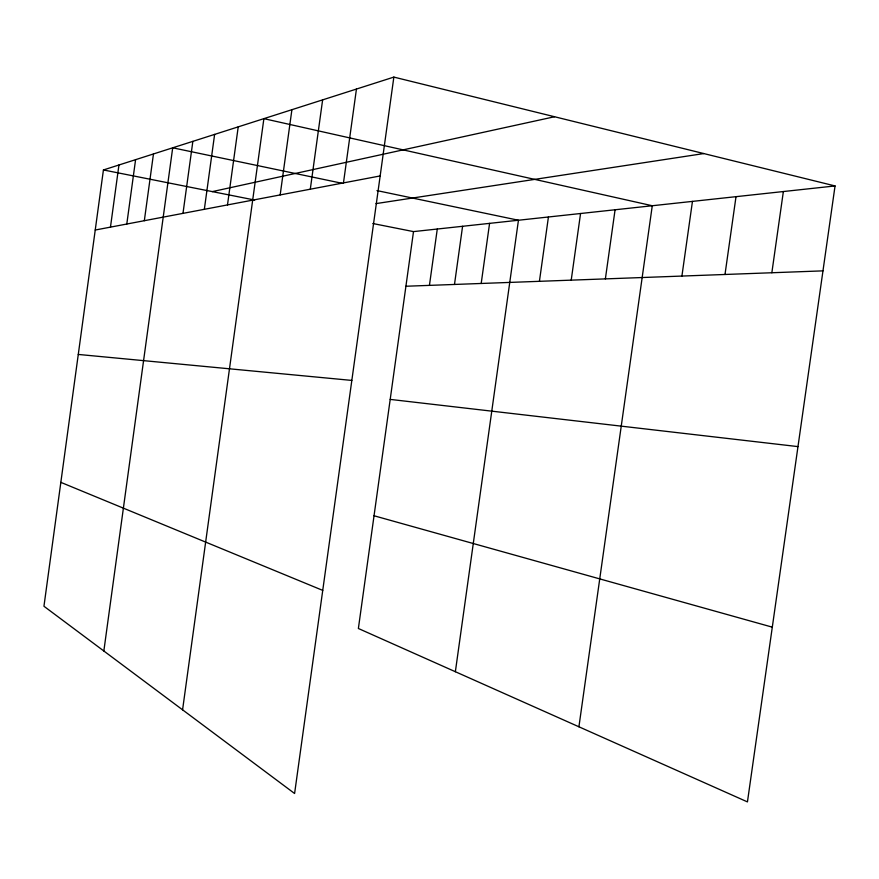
<?xml version="1.0" encoding="UTF-8"?>
<svg xmlns="http://www.w3.org/2000/svg" width="879" height="879" viewBox="0 0 879 879"><rect width="100%" height="100%" fill="white"/><g stroke="black" fill="none" stroke-linecap="round" stroke-linejoin="round"><path stroke-width="1.32" d="M393.858 77.099L103.425 169.955L43.95 606.257L294.597 793.506L393.858 77.099L835.05 185.941L747.447 801.901L358.379 628.496L413.504 231.606L835.05 185.941M110.468 227.134L118.951 164.988M126.796 224.035L135.586 159.67M144.332 220.706L153.462 153.957M103.843 650.998L172.702 147.804L341.777 183.228M182.986 213.366L192.853 141.365M204.346 209.312L214.619 134.399M227.496 204.917L238.22 126.862M182.579 709.814L263.887 118.654L652.273 205.741L578.92 726.79M280.17 194.918L291.905 109.699M310.298 189.205L322.626 99.876M343.469 182.909L356.445 89.065M429.435 285.378L437.281 229.034M454.487 284.455L462.585 226.288M481.198 283.467L489.581 223.365M455.366 671.721L518.445 220.244L376.97 190.6M539.42 281.324L548.43 216.992M571.218 280.148L580.558 213.509M605.378 278.885L615.08 209.773M681.917 276.061L692.454 201.39M724.999 274.479L736.009 196.676M771.85 272.754L783.365 191.545M212.333 191.611L554.539 116.742M95.229 230.023L380.157 175.943M375.992 203.609L703.793 153.561M405.911 286.246L822.975 270.864M78.275 354.435L351.831 380.42M390.199 399.396L797.978 446.609M103.425 169.955L254.646 200.027M372.828 223.519L413.504 231.606M374.036 515.764L772.3 627.156M60.838 482.351L322.736 590.391"/></g></svg>
